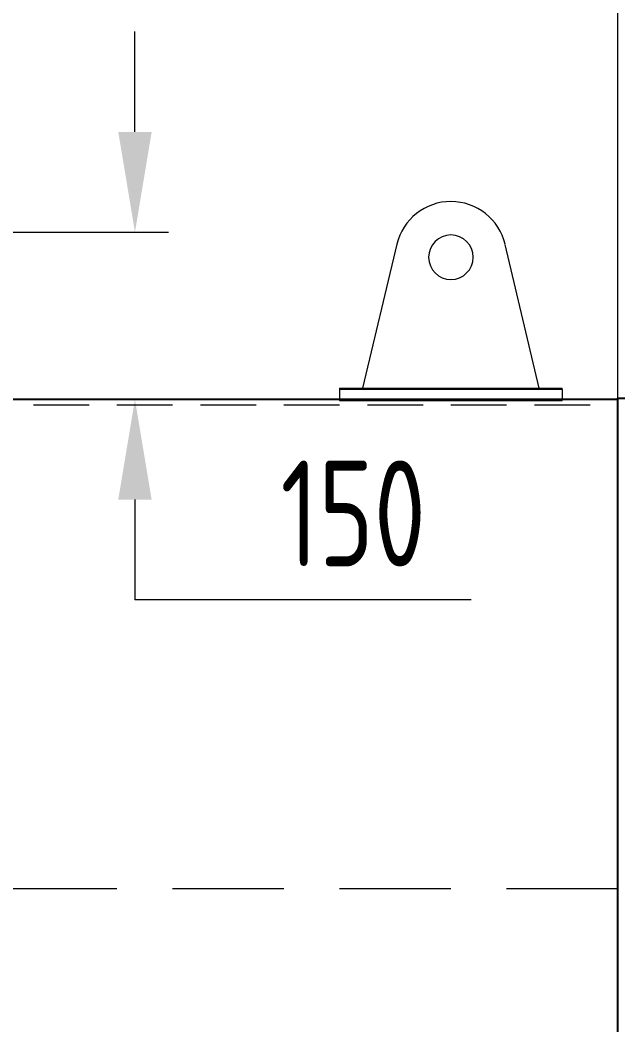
# Model space of a CAD drawing. Header units: millimetres. Extents: x -46397 to 283259, y -8690 to 23983.
# Drawn here: x 124745 to 125282, y 4397 to 5299 of the extents above; entities that cross this region are included whole.
import ezdxf

# ---------------------------------------------------------------- set-up
doc = ezdxf.new("R2010")
doc.units = ezdxf.units.MM
doc.linetypes.add('HIDDEN', pattern=[0.375, 0.25, -0.125])
doc.linetypes.add('HIDDENX2', pattern=[0.75, 0.5, -0.25])
doc.layers.get('Defpoints').update_dxf_attribs({"lineweight": 0})
for name, color, linetype, lineweight in [('CHUAN NET KHUAT', 4, 'HIDDEN', 0), ('DUONGCHINH', 7, 'Continuous', 25), ('PHANTOM 2', 8, 'Continuous', 0), ('Standard', 7, 'Continuous', 0)]:
    doc.layers.add(name, color=color, linetype=linetype, lineweight=lineweight)
doc.styles.add('GHI CHÚ 1', font='isocp_IV25.ttf', dxfattribs={"width": 0.8})
doc.dimstyles.new('1-30SCALE', dxfattribs={"dimtxt": 75, "dimasz": 75, "dimexe": 37.5, "dimexo": 30, "dimgap": 30, "dimtad": 1, "dimtoh": 1, "dimdec": 0, "dimdsep": 46, "dimtxsty": 'GHI CHÚ 1', "dimcen": 0.09, "dimclrd": 256, "dimclre": 256, "dimclrt": 2, "dimadec": 0, "dimazin": 0, "dimtfac": 1, "dimtdec": 0, "dimtofl": 0, "dimtmove": 0, "dimatfit": 3, "dimfxl": 1, "dimlwd": 0, "dimlwe": 0, "dimarcsym": 0})

# ---------------------------------------------------------------- blocks, each defined once
blk = doc.blocks.new('A$Cb6d5b212')
at = {"layer": 'CHUAN NET KHUAT', "color": 3, "linetype": 'HIDDENX2', "lineweight": 0, "ltscale": 100, "extrusion": (2.28848e-17, 1, 0)}
blk.add_line((1500, 985), (3000, 985), dxfattribs=at)
at = {"layer": 'CHUAN NET KHUAT', "color": 3, "linetype": 'HIDDENX2', "lineweight": 0, "ltscale": 200}
blk.add_line((3000, 550.58), (1500, 550.58), dxfattribs=at)
at = {"layer": 'DUONGCHINH', "color": 2, "ltscale": 10, "extrusion": (2.28848e-17, 1, 0)}
for p, q in [((1500, 990), (3000, 990)), ((3000, -991), (3000, 991)), ((3000, 991), (3050, 991))]:
    blk.add_line(p, q, dxfattribs=at)
blk = doc.blocks.new('A$Cd98a78a3')
at = {"color": 7, "linetype": 'Continuous', "lineweight": 0, "ltscale": 10, "extrusion": (2.28848e-17, 1, 0)}
for p, q in [((2801.36, 1129.1), (2770.58, 999.97)), ((2929.36, 999.97), (2898.64, 1129.07)), ((2750, 1000), (2750, 998.75)), ((2750, 1000), (2770.58, 1000)), ((2950, 998.75), (2750, 998.75)), ((2750, 998.75), (2750, 988.74)), ((2770.58, 999.97), (2929.36, 999.97)), ((2929.36, 1000), (2950, 1000)), ((2950, 998.75), (2950, 1000)), ((2950, 998.75), (2950, 988.74)), ((2750, 988.74), (2950, 988.74))]:
    blk.add_line(p, q, dxfattribs=at)
at = {"color": 4, "linetype": 'HIDDENX2', "lineweight": 0, "ltscale": 10, "extrusion": (2.28848e-17, 1, 0)}
blk.add_line((2750, 990), (2950, 990), dxfattribs=at)
at = {"color": 7, "linetype": 'Continuous', "lineweight": 0, "ltscale": 10, "extrusion": (0, 0, -1)}
blk.add_circle((-2850, 1117.5), 20, dxfattribs=at)
at = {"color": 7, "linetype": 'Continuous', "lineweight": 0, "ltscale": 10}
blk.add_arc((2850, 1117.5), 50, 13.38459, 166.58932, dxfattribs=at)
blk = doc.blocks.new('*D524')
at = {"layer": 'Defpoints', "color": 0, "transparency": 16777216}
for p in [(125281.62, 5346.57), (124546.62, 5108.61, -1.5), (125281.62, 4924.67, -1.5)]:
    blk.add_point(p, dxfattribs=at)
at = {"layer": 'PHANTOM 2', "linetype": 'Continuous', "lineweight": 0, "transparency": 16777216}
for p, q in [((124546.62, 5138.61), (124546.62, 5376.57)), ((125281.62, 4954.67), (125281.62, 5376.57)), ((124636.62, 5346.57), (125191.62, 5346.57))]:
    blk.add_line(p, q, dxfattribs=at)
at = {"layer": 'PHANTOM 2', "transparency": 16777216}
for points in [[(124636.62, 5361.57), (124636.62, 5331.57), (124546.62, 5346.57)], [(125191.62, 5361.57), (125191.62, 5331.57), (125281.62, 5346.57)]]:
    blk.add_solid(points, dxfattribs=at)
at = {"layer": 'PHANTOM 2', "color": 2, "transparency": 16777216, "insert": (124914.12, 5424.07), "char_height": 95, "attachment_point": 5, "style": 'GHI CHÚ 1'}
blk.add_mtext('735', dxfattribs=at)
blk = doc.blocks.new('*D523')
at = {"layer": 'Defpoints', "color": 0, "transparency": 16777216}
for p in [(124602.44, 5108.61, -1.5), (124735.66, 4958.61, -1.5), (124847.86, 4958.61)]:
    blk.add_point(p, dxfattribs=at)
at = {"layer": 'PHANTOM 2', "linetype": 'Continuous', "lineweight": 0, "transparency": 16777216}
for p, q in [((124847.86, 5198.61), (124847.86, 5288.61)), ((124632.44, 5108.61), (124877.86, 5108.61)), ((124765.66, 4958.61), (124877.86, 4958.61)), ((124847.86, 4868.61), (124847.86, 4778.61)), ((125149.93, 4778.61), (124847.86, 4778.61))]:
    blk.add_line(p, q, dxfattribs=at)
at = {"layer": 'PHANTOM 2', "transparency": 16777216}
for points in [[(124832.86, 5198.61), (124862.86, 5198.61), (124847.86, 5108.61)], [(124832.86, 4868.61), (124862.86, 4868.61), (124847.86, 4958.61)]]:
    blk.add_solid(points, dxfattribs=at)
at = {"layer": 'PHANTOM 2', "color": 2, "transparency": 16777216, "insert": (125043.89, 4856.11), "char_height": 95, "attachment_point": 5, "style": 'GHI CHÚ 1'}
blk.add_mtext('150', dxfattribs=at)

msp = doc.modelspace()

# ---------------------------------------------------------------- block references
at = {"layer": 'Standard'}
for name in ['A$Cd98a78a3', 'A$Cb6d5b212']:
    msp.add_blockref(name, (122281.62, 3968.61, -1.5), dxfattribs=at)

# ---------------------------------------------------------------- dimensions: what is measured, and where the dimension line sits
at = {"layer": 'PHANTOM 2'}
dim = msp.add_linear_dim(base=(125281.62, 5346.57), p1=(124546.62, 5108.61, -1.5), p2=(125281.62, 4924.67, -1.5), dimstyle='1-30SCALE', override={"dimtxt": 95, "dimasz": 90, "dimexe": 30, "dimtmove": 1}, dxfattribs=at)
dim.commit()
dim.dimension.update_dxf_attribs({"geometry": '*D524', "text_midpoint": (124914.12, 5424.07)})
dim = msp.add_linear_dim(base=(124847.86, 4958.61), p1=(124602.44, 5108.61, -1.5), p2=(124735.66, 4958.61, -1.5), angle=90, dimstyle='1-30SCALE', override={"dimtxt": 95, "dimasz": 90, "dimexe": 30, "dimtmove": 1}, dxfattribs=at)
dim.commit()
dim.dimension.update_dxf_attribs({"geometry": '*D523', "text_midpoint": (124861.17, 4782.97), "dimtype": 160})

doc.saveas('drawing.dxf')
